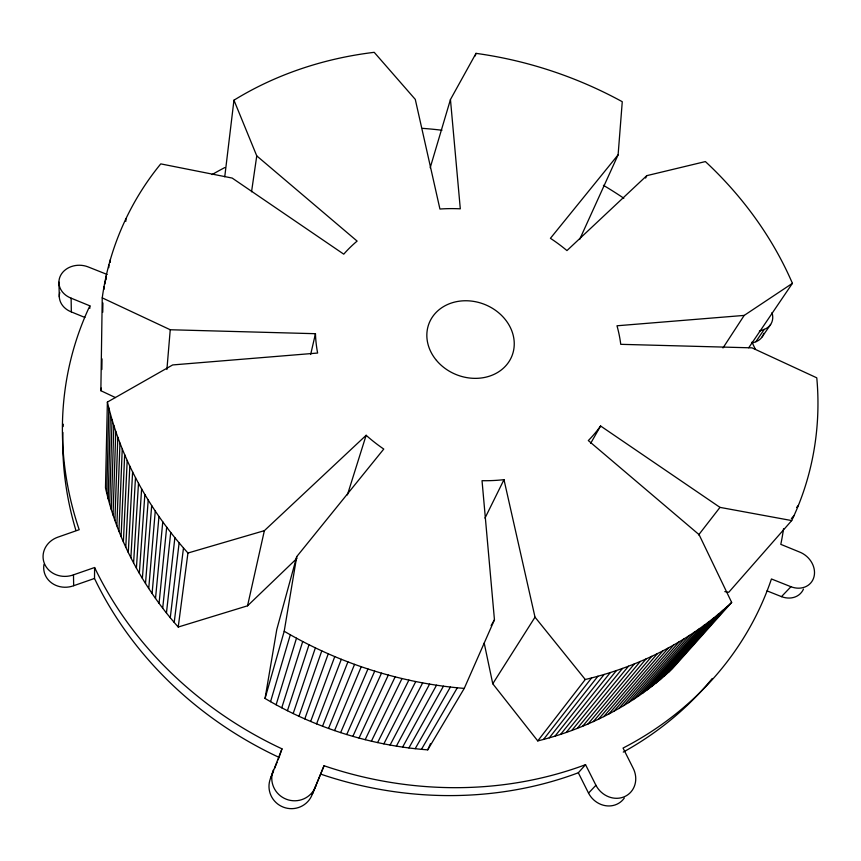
<?xml version="1.0" encoding="UTF-8"?>
<svg xmlns="http://www.w3.org/2000/svg" width="861" height="861" viewBox="0 0 861 861"><rect width="100%" height="100%" fill="white"/><g stroke="black" fill="none" stroke-linecap="round" stroke-linejoin="round"><path stroke-width="1.29" d="M89.856 308.313L89.867 305.838L71.119 298.164A20.61 17.252 2.1 0 1 60.711 275.251A20.61 17.252 2.1 0 1 87.93 266.835L107.13 274.465M278.06 759.854L279.072 757.389L273.938 754.957A362.653 321.045 21.3 0 1 96.83 583.241L94.506 578.452L94.613 567.517L73.476 574.847A22.44 20.277 -7.5 0 1 44.503 563.772A22.44 20.277 -7.5 0 1 57.622 537.253L79.201 529.709L77.587 524.855A367.615 324.113 21.3 0 1 87.897 310.089L89.867 305.838M115.396 397.556L100.855 390.711L102.244 297.874C108.863 248.926 129.43 202.034 160.759 163.881L232.169 178.066L343.754 254.167A156.024 132.755 21.3 0 1 357.111 241.091L256.761 155.884L233.955 100.199C276.381 74.024 324.823 58.247 374.212 52.327L415.282 99.392L439.928 209.029A156.024 132.755 21.3 0 1 460.301 208.825L450.454 99.532L476.015 53.36C527.169 60.388 576.978 76.92 622.266 101.706L618.112 154.819L579.636 239.476M101.856 369.509L102.018 358.865M102.75 312.263L102.9 302.954M103.955 289.436L104.009 286.767M105.01 283.947L105.053 281.256M106.14 279.782L106.215 275.8M108.809 267.663L108.863 264.994M110.283 262.336L110.348 259.656M102.244 297.874L170.241 329.752L315.46 333.702A156.024 132.755 21.3 0 0 317.623 353.042L172.674 364.935L107.388 402.087L105.483 487.853C117.193 539.524 143.174 587.482 178.227 627.034L247.548 605.81L296.991 558.337M106.775 493.31L108.82 407.963L107.388 402.087M108.185 498.767L110.38 413.84L108.82 407.963M109.702 504.202L112.048 419.716L110.38 413.84M111.327 509.637L113.846 425.582L112.048 419.716M113.06 515.061L115.772 431.436L113.846 425.582M114.9 520.464L117.806 437.28L115.772 431.436M125.857 221.309L125.954 218.64M116.859 525.856L119.97 443.103L117.806 437.28M118.926 531.226L122.251 448.915L119.97 443.103M121.1 536.575L124.662 454.705L122.251 448.915M123.381 541.903L127.191 460.474L124.662 454.705M125.781 547.209L129.839 466.221L127.191 460.474M128.278 552.482L132.605 471.936L129.839 466.221M130.883 557.734L135.489 477.629L132.605 471.936M133.595 562.954L138.492 483.29L135.489 477.629M136.415 568.142L141.613 488.919L138.492 483.29M139.342 573.286L144.852 494.505L141.613 488.919M142.377 578.398L148.21 500.058L144.852 494.505M145.509 583.478L151.676 505.568L148.21 500.058M166.905 369.498L170.241 329.752M148.738 588.504L155.26 511.047L151.676 505.568M152.085 593.498L158.962 516.471L155.26 511.047M155.518 598.438L162.772 521.852L158.962 516.471M159.059 603.335L166.69 527.18L162.772 521.852M162.697 608.178L170.726 532.453L166.69 527.18M166.442 612.978L174.869 537.684L170.726 532.453M170.274 617.724L179.12 542.85L174.869 537.684M224.753 176.785L233.955 100.199M174.202 622.406L183.479 547.962L179.12 542.85M178.227 627.034L187.935 553.02L183.479 547.962M100.855 390.711L101.232 388.096M251.541 191.777L256.761 155.884M618.112 154.819L550.427 238.314A156.024 132.755 21.3 0 1 566.958 250.583L646.783 175.655L705.396 161.577C742.139 195.791 772.489 237.162 792.421 283.344L744.205 315.406L616.993 325.781A156.024 132.755 21.3 0 1 620.749 344.325L752.019 347.855L816.777 377.828C821.297 426.507 812.881 476.445 791.7 520.571L719.99 507.377L600.591 425.991A156.024 132.755 21.3 0 1 588.321 440.563L699.089 534.659L731.656 602.409C690.985 640.724 639.454 666.618 585.265 679.501L535.015 617.165L503.986 479.663A156.024 132.755 21.3 0 1 482.031 480.686L494.451 619.791L464.251 688.402L427.734 749.856C370.51 745.529 314.416 727.696 265.048 698.465L284.205 631.264L296.722 556.636L383.758 449.065A156.024 132.755 21.3 0 1 366.14 435.289L264.37 530.667L187.935 553.02M265.048 698.465L276.768 629.574L296.722 556.636M247.548 605.81L264.37 530.667M310.649 354.506L315.46 333.702M270.558 701.672L290.308 634.783L284.205 631.264M430.199 167.744L450.454 99.532M276.123 704.772L296.485 638.205L290.308 634.783M475.229 55.922L476.015 53.36M347.403 494.903L366.14 435.289M281.751 707.796L302.717 641.531L296.485 638.205M287.434 710.712L309.024 644.749L302.717 641.531M783.564 528.729A367.615 324.113 21.3 0 1 781.713 539.793L780.809 544.356L799.46 551.987A20.664 17.328 40.8 0 1 814.043 576.612A20.664 17.328 40.8 0 1 790.947 586.728L771.445 578.969L769.938 583.306A367.615 324.113 21.3 0 1 627.712 745.615L623.052 748.069L632.996 767.894A22.483 20.352 50.4 0 1 624.892 796.49A22.483 20.352 50.4 0 1 595.93 785.275L585.545 764.676L580.583 766.494A367.615 324.113 21.3 0 1 343.281 771.779L342.054 771.413A338.136 300.65 21.5 0 1 324.048 765.741L312.242 794.423A22.364 22.106 17.9 0 1 283.366 807.166A22.364 22.106 17.9 0 1 270.505 778.376L281.977 748.833L276.768 746.369A367.615 324.113 21.3 0 1 96.981 572.371L94.613 567.517M293.17 713.543L315.374 647.87L309.024 644.749M279.072 757.389L281.977 748.833M298.95 716.266L321.777 650.884L315.374 647.87M304.783 718.903L328.245 653.8L321.777 650.884M310.66 721.443L334.757 656.599L328.245 653.8M316.579 723.875L341.311 659.3L334.757 656.599M322.541 726.21L347.919 661.883C385.19 676.122 424.473 685.162 464.251 688.402M328.536 728.449L354.56 664.358M312.242 794.423L324.048 765.741M270.505 778.376L273.529 770.972M274.541 768.507L277.059 762.329M334.574 730.58L361.243 666.726M340.644 732.603L367.959 668.975M346.735 734.53L374.718 671.117M427.734 749.856L430.435 743.764M352.87 736.349L381.498 673.151M359.026 738.071L388.311 675.056M365.204 739.674L395.145 676.864M645.61 178.066L646.783 175.655M371.403 741.181L402.001 678.543M484.98 518.128L503.986 479.663M377.624 742.58L408.878 680.104M383.855 743.872L415.766 681.557M390.098 745.045L422.676 682.891M396.361 746.121L429.596 684.108M402.625 747.09L436.516 685.205M408.9 747.94L443.447 686.174M415.185 748.683L450.389 687.035M590.668 443.329L600.591 425.991M491.125 625.538L494.451 619.791M421.459 749.328L457.32 687.778M731.656 602.409L672.344 668.749C634.901 704.19 587.665 728.6 537.748 740.912L492.761 683.763L535.015 617.165M722.982 347.952L744.205 315.406M748.715 347.779L792.421 283.344M752.18 343.065L755.84 341.752L764.267 329.376A18.867 15.111 30.9 0 0 771.983 312.629M762.146 336.877L770.638 324.479M537.748 740.912L585.265 679.501M698.583 534.972L719.99 507.377M543.539 739.427L591.615 677.919M549.296 737.823L597.921 676.229M554.99 736.133L604.153 674.443M560.64 734.347L610.341 672.538M566.237 732.453L616.454 670.525M571.779 730.472L622.514 668.416M577.268 728.395L628.498 666.199M582.682 726.221L634.417 663.885M588.052 723.95L640.272 661.463M593.347 721.593L646.051 658.956M598.589 719.139L651.755 656.34M603.755 716.61L657.384 653.628M608.856 713.973L662.938 650.819M613.893 711.261L668.416 647.924M618.855 708.463L673.808 644.921M623.741 705.589L679.114 641.843M796.608 507.463L798.362 505.45M628.552 702.619L684.334 638.668M791.399 518.57L794.036 515.567M633.298 699.573L689.478 635.407M791.7 520.571L728.729 592.314L724.801 591.615M637.958 696.452L694.526 632.071M642.543 693.245L699.498 628.638M647.042 689.962L704.373 625.129M651.476 686.604L709.152 621.534M655.813 683.182L713.844 617.854M660.075 679.673L718.44 614.108M664.251 676.1L722.939 610.277M320.518 774.05A333.541 297.745 21.5 0 0 338.255 779.635L339.46 779.991A362.653 321.045 21.3 0 0 573.426 774.566L578.323 772.769L585.545 764.676M668.34 672.463L727.351 606.381M578.323 772.769L588.526 793.11L595.93 785.275M767.054 590.883L781.476 596.63L790.947 586.728M759.348 331.141L764.267 329.376M43.997 564.375A22.128 20.04 -8.1 0 0 51.778 583.058A22.128 20.04 -8.1 0 0 73.669 585.717L94.506 578.452M341.311 659.3L347.919 661.883M59.764 292.514A20.33 17.102 1.8 0 0 71.334 311.908L84.895 317.461M484.205 643.124L492.761 683.763M58.925 282.16L59.312 296.97M73.476 574.847L73.669 585.717M71.119 298.164L71.334 311.908M212.075 174.579A367.615 324.113 21.3 0 1 224.818 167.561M422.514 128.354A367.615 324.113 21.3 0 1 441.951 130.237M603.41 185.309A367.615 324.113 21.3 0 1 623.827 198.256M751.911 342.161A367.615 324.113 21.3 0 1 755.355 349.243M315.675 786.373A22.698 22.386 18.5 0 1 286.369 799.256A22.698 22.386 18.5 0 1 273.303 770.078M712.284 678.468A362.653 321.045 21.3 0 1 623.267 752.094M75.876 530.322A362.653 321.045 21.3 0 1 62.875 432.437M63.122 426.572A362.653 321.045 21.3 0 1 63.251 424.225M624.333 798.018A22.16 20.115 51 0 1 588.526 793.11M763.793 333.315A18.63 15.003 31 0 1 755.84 341.752M803.474 589.096A20.395 17.166 41 0 1 781.476 596.63M436.473 360.404A44.535 37.862 21.3 0 0 511.294 357.476A44.535 37.862 21.3 0 0 463.853 300.79A44.535 37.862 21.3 0 0 436.473 360.404"/></g></svg>
